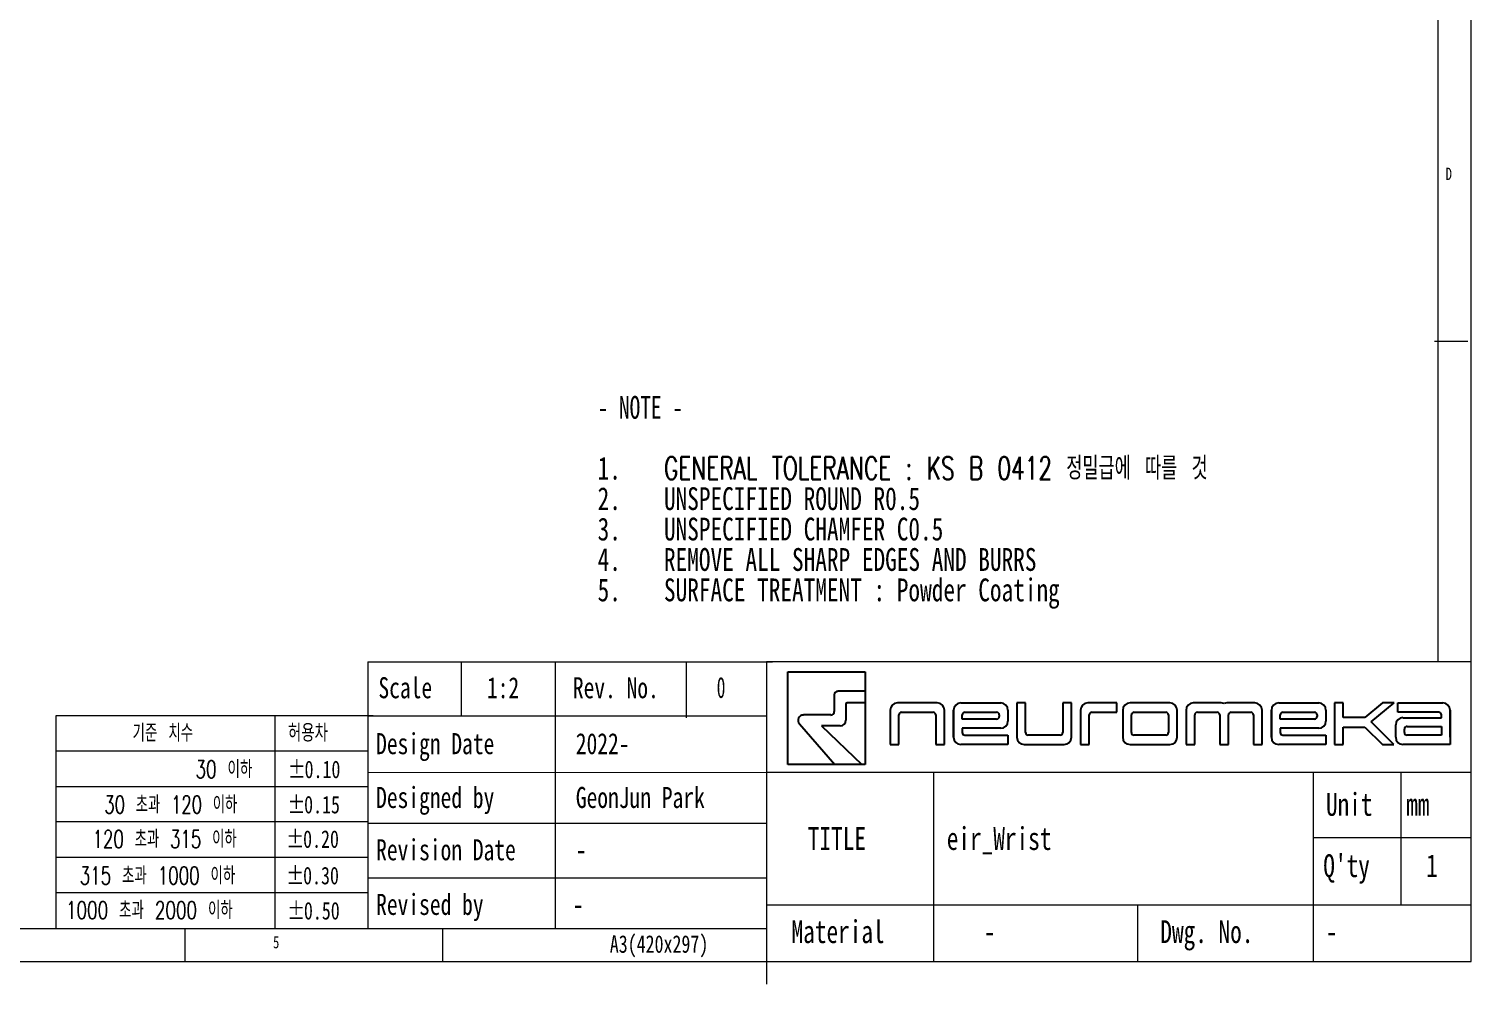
# Model space of a CAD drawing. Header units: millimetres. Extents: x 5 to 416, y 2 to 292.
# Drawn here: x 198.1 to 415.5, y 1.6 to 145.6 of the extents above; entities that cross this region are included whole.
import ezdxf

# ---------------------------------------------------------------- set-up
doc = ezdxf.new("R2010")
doc.units = ezdxf.units.MM
doc.layers.add('SLD-0', color=179, linetype='Continuous')
doc.layers.add('외형선', color=7, linetype='Continuous')
doc.styles.add('SLDTEXTSTYLE0', font='TXT', dxfattribs={"width": 0.75})
doc.styles.add('SLDTEXTSTYLE2', font='TXT', dxfattribs={"width": 0.7, "bigfont": 'bigfont'})
doc.styles.add('SLDTEXTSTYLE3', font='TXT', dxfattribs={"width": 0.6875, "bigfont": 'bigfont'})
doc.styles.add('SLDTEXTSTYLE4', font='TXT', dxfattribs={"width": 0.6875})
doc.styles.add('SLDTEXTSTYLE5', font='TXT', dxfattribs={"width": 0.698718, "bigfont": 'bigfont'})
doc.styles.add('SLDTEXTSTYLE6', font='TXT', dxfattribs={"width": 0.692308, "bigfont": 'bigfont'})
doc.styles.add('SLDTEXTSTYLE7', font='TXT', dxfattribs={"width": 0.696429, "bigfont": 'bigfont'})
doc.styles.add('SLDTEXTSTYLE8', font='TXT', dxfattribs={"width": 0.75, "bigfont": 'bigfont'})
doc.styles.add('SLDTEXTSTYLE9', font='TXT', dxfattribs={"width": 0.605})

# ---------------------------------------------------------------- blocks, each defined once
blk = doc.blocks.new('NEUROMEKA-LOGO_BL4')
at = {"layer": 'SLD-0', "color": 2, "linetype": 'Continuous'}
for p, q in [((-27.73, 3.88), (-21.25, 3.88)), ((-27.73, -3.88), (-27.73, 3.88)), ((-21.25, 3.88), (-21.25, -3.88)), ((-23.85, 1.97), (-23.85, 0.56)), ((-21.25, 2.26), (-23.56, 2.26)), ((-21.25, 1.3), (-22.76, 1.3)), ((-15.22, 1.29), (-18.56, 1.29)), ((-13.25, 1.29), (-13.13, 1.29)), ((-13.13, 1.29), (-9.91, 1.29)), ((-7.82, 1.29), (-8.55, 1.29)), ((-8.55, 1.29), (-8.55, -1.59)), ((-7.82, -1.19), (-7.82, 1.29)), ((-3.99, 1.29), (-4.72, 1.29)), ((-4.72, 1.29), (-4.72, -1.19)), ((-3.99, -1.59), (-3.99, 1.29)), ((-0.19, 1.29), (-2.62, 1.29)), ((-0.19, 0.51), (-0.19, 1.29)), ((4.26, 1.29), (0.92, 1.29)), ((8.55, 1.29), (6.22, 1.29)), ((8.55, 1.29), (6.22, 1.29)), ((11.37, 1.29), (9.04, 1.29)), ((13.37, 1.29), (13.5, 1.29)), ((13.5, 1.29), (16.72, 1.29)), ((18.78, 1.29), (18.05, 1.29)), ((18.05, 1.29), (18.05, -2.2)), ((18.78, 0.06), (18.78, 1.29)), ((22.06, 1.29), (20.59, 0.06)), ((21.12, -0.31), (23.04, 1.29)), ((23.04, 1.29), (22.06, 1.29)), ((23.35, 0.51), (23.35, 1.29)), ((23.35, 1.29), (27, 1.29)), ((27, 1.29), (27.12, 1.29)), ((-24.13, 0.28), (-26.43, 0.28)), ((-22.89, 1.17), (-22.89, -0.17)), ((-19.17, 0.68), (-19.17, -2.2)), ((-18.44, -2.2), (-18.44, 0.28)), ((-18.22, 0.51), (-15.57, 0.51)), ((-15.34, 0.28), (-15.34, -2.2)), ((-14.61, -2.2), (-14.61, 0.68)), ((-13.86, -1.59), (-13.86, 0.68)), ((-13.86, 0.68), (-13.86, -1.59)), ((-13.13, -0.06), (-13.13, 0.28)), ((-12.91, 0.51), (-10.25, 0.51)), ((-10.03, 0.28), (-10.03, 0.16)), ((-9.3, 0.68), (-9.3, -0.23)), ((-3.23, 0.68), (-3.23, -2.2)), ((-2.5, -2.2), (-2.5, 0.28)), ((-2.28, 0.51), (-0.19, 0.51)), ((0.31, 0.68), (0.31, -1.59)), ((1.04, -1.19), (1.04, 0.28)), ((1.26, 0.51), (3.91, 0.51)), ((4.14, 0.28), (4.14, -1.19)), ((4.87, -1.59), (4.87, 0.68)), ((5.61, 0.68), (5.61, -2.2)), ((6.34, -2.2), (6.34, 0.28)), ((6.56, 0.51), (8.21, 0.51)), ((8.43, 0.28), (8.43, -2.2)), ((8.43, 0.28), (8.43, -2.2)), ((9.16, -2.2), (9.16, 0.28)), ((9.38, 0.51), (11.03, 0.51)), ((11.25, 0.28), (11.25, -2.2)), ((11.98, -2.2), (11.98, 0.68)), ((12.77, -1.59), (12.77, 0.68)), ((12.77, 0.68), (12.77, -1.59)), ((13.5, -0.06), (13.5, 0.28)), ((13.72, 0.51), (16.37, 0.51)), ((16.59, 0.28), (16.59, 0.16)), ((17.32, 0.68), (17.32, -0.23)), ((20.59, 0.06), (18.78, 0.06)), ((24.12, 0.51), (23.35, 0.51)), ((23.78, 0.05), (27, 0.05)), ((26.78, 0.51), (24.12, 0.51)), ((27, 0.05), (27, 0.28)), ((27.73, -1.59), (27.73, 0.68)), ((27.73, 0.68), (27.73, -2.2)), ((-26.77, -0.46), (-23.79, -3.88)), ((-23.34, -0.63), (-24.91, -0.63)), ((-24.91, -0.63), (-21.53, -3.88)), ((-10.25, -0.06), (-13.13, -0.06)), ((-9.91, -0.84), (-13.13, -0.84)), ((-13.13, -0.84), (-13.13, -1.19)), ((16.37, -0.06), (13.5, -0.06)), ((16.72, -0.84), (13.5, -0.84)), ((13.5, -0.84), (13.5, -1.19)), ((18.78, -2.2), (18.78, -0.73)), ((18.78, -0.73), (20.59, -0.73)), ((20.59, -0.73), (22.06, -2.2)), ((23.01, -2.2), (21.12, -0.31)), ((23.17, -1.59), (23.17, -0.55)), ((23.9, -1.19), (23.9, -0.9)), ((24.12, -0.68), (27, -0.68)), ((27, -0.68), (27, -1.41)), ((-19.17, -2.2), (-18.44, -2.2)), ((-15.34, -2.2), (-14.61, -2.2)), ((-13.13, -2.2), (-13.25, -2.2)), ((-9.3, -2.2), (-13.13, -2.2)), ((-12.91, -1.41), (-10.25, -1.41)), ((-10.25, -1.41), (-9.3, -1.41)), ((-9.3, -1.41), (-9.3, -2.2)), ((-7.94, -2.2), (-4.6, -2.2)), ((-4.94, -1.41), (-7.6, -1.41)), ((-3.23, -2.2), (-2.5, -2.2)), ((0.92, -2.2), (4.26, -2.2)), ((3.91, -1.41), (1.26, -1.41)), ((5.61, -2.2), (6.34, -2.2)), ((8.43, -2.2), (9.16, -2.2)), ((8.43, -2.2), (9.16, -2.2)), ((11.25, -2.2), (11.98, -2.2)), ((13.5, -2.2), (13.37, -2.2)), ((17.32, -2.2), (13.5, -2.2)), ((13.72, -1.41), (16.37, -1.41)), ((16.37, -1.41), (17.32, -1.41)), ((17.32, -1.41), (17.32, -2.2)), ((18.05, -2.2), (18.78, -2.2)), ((22.06, -2.2), (23.01, -2.2)), ((27.73, -2.2), (23.78, -2.2)), ((27, -1.41), (24.12, -1.41)), ((-21.25, -3.88), (-27.73, -3.88))]:
    blk.add_line(p, q, dxfattribs=at)
for centre, radius, start, end in [((-23.56, 1.97), 0.285, 90, 180), ((-22.76, 1.17), 0.125, 90, 180), ((-18.56, 0.68), 0.608, 90, 180), ((-15.22, 0.68), 0.608, 0, 90), ((-13.25, 0.68), 0.608, 90, 180), ((-9.91, 0.68), 0.608, 0, 90), ((-2.62, 0.68), 0.608, 90, 180), ((0.92, 0.68), 0.608, 90, 180), ((4.26, 0.68), 0.608, 0, 90), ((6.22, 0.68), 0.608, 90, 180), ((8.55, 0.68), 0.608, 66.4099, 90), ((9.04, 0.68), 0.608, 90, 113.5901), ((11.37, 0.68), 0.608, 0, 90), ((13.37, 0.68), 0.608, 90, 180), ((16.72, 0.68), 0.608, 0, 90), ((27.12, 0.68), 0.608, 0, 90), ((-26.42, -0.18), 0.454, 91.6126, 219.3713), ((-24.13, 0.56), 0.286, 270, 0), ((-18.22, 0.28), 0.222, 90, 180), ((-15.57, 0.28), 0.222, 0, 90), ((-12.91, 0.28), 0.222, 90, 180), ((-10.25, 0.28), 0.222, 0, 90), ((-10.25, 0.16), 0.222, 270, 0), ((-2.28, 0.28), 0.222, 90, 180), ((1.26, 0.28), 0.222, 90, 180), ((3.91, 0.28), 0.222, 0, 90), ((6.56, 0.28), 0.222, 90, 180), ((8.21, 0.28), 0.222, 0, 90), ((9.38, 0.28), 0.222, 90, 180), ((11.03, 0.28), 0.222, 0, 90), ((13.72, 0.28), 0.222, 90, 180), ((16.37, 0.28), 0.222, 0, 90), ((16.37, 0.16), 0.222, 270, 0), ((23.78, -0.55), 0.608, 90, 180), ((26.78, 0.28), 0.222, 0, 90), ((-23.34, -0.17), 0.458, 270, 0), ((-12.91, -1.19), 0.222, 180, 270), ((-9.91, -0.23), 0.608, 270, 0), ((-7.6, -1.19), 0.222, 180, 270), ((-4.94, -1.19), 0.222, 270, 0), ((1.26, -1.19), 0.222, 180, 270), ((3.91, -1.19), 0.222, 270, 0), ((13.72, -1.19), 0.222, 180, 270), ((16.72, -0.23), 0.608, 270, 0), ((24.12, -0.9), 0.222, 90, 180), ((24.12, -1.19), 0.222, 180, 270), ((-13.25, -1.59), 0.608, 180, 270), ((-7.94, -1.59), 0.608, 180, 270), ((-4.6, -1.59), 0.608, 270, 0), ((0.92, -1.59), 0.608, 180, 270), ((4.26, -1.59), 0.608, 270, 0), ((13.37, -1.59), 0.608, 180, 270), ((23.78, -1.59), 0.608, 180, 270)]:
    blk.add_arc(centre, radius, start, end, dxfattribs=at)

msp = doc.modelspace()

# ---------------------------------------------------------------- linework, layer by layer
at = {"color": 7, "linetype": 'Continuous', "lineweight": 18}
for p, q in [((415.50564, 77.25), (415.50564, 292)), ((410.50564, 287), (410.50564, 50.17378)), ((410, 98.5), (415, 98.5)), ((415.50564, 5), (415.50564, 77.25)), ((249.19094, 50.17378), (249.19094, 10)), ((249.19094, 50.17378), (310.18891, 50.17378)), ((263.28447, 42.02292), (263.28447, 50.17378)), ((277.4976, 10), (277.4976, 50.17378)), ((297.223, 41.72908), (297.223, 50.17378)), ((309.30739, 50.17378), (309.30739, 1.5998)), ((415.50564, 50.17378), (309.30739, 50.17378)), ((202.19094, 10), (202.19094, 42.1)), ((202.19094, 42.1), (235.19094, 42.1)), ((235.19094, 42.1), (235.19094, 20.7)), ((235.19094, 42.1), (249.99186, 42.1)), ((249.19094, 42.02292), (309.30739, 42.02292)), ((202.19094, 36.75), (234.39002, 36.75)), ((234.39002, 36.75), (249.19094, 36.75)), ((249.19094, 33.55345), (309.30739, 33.5)), ((415.50564, 33.5), (309.30739, 33.5)), ((334.44931, 33.5), (334.44931, 5)), ((391.66885, 33.5), (391.66885, 5)), ((404.89003, 33.5), (404.89003, 13.5)), ((202.19094, 31.4), (249.19094, 31.4)), ((249.19094, 26.05), (202.19094, 26.05)), ((235.19094, 26.05), (235.19094, 20.7)), ((249.19094, 25.88679), (309.30739, 25.88679)), ((249.19094, 25.88679), (309.30739, 25.88679)), ((391.66885, 23.701), (415.50564, 23.701)), ((249.19094, 20.7), (202.19094, 20.7)), ((235.19094, 20.7), (235.19094, 15.35)), ((249.19094, 17.6315), (309.30739, 17.6315)), ((249.19094, 15.35), (202.19094, 15.35)), ((235.19094, 15.35), (235.19094, 10)), ((415.50564, 13.5), (309.30739, 13.5)), ((365.22648, 13.5), (365.22648, 5)), ((10.50564, 10), (309.30739, 10)), ((221.63358, 5), (221.63358, 10)), ((260.50564, 5), (260.50564, 10)), ((5.50564, 5), (228.30564, 5)), ((228.30564, 5), (415.50564, 5))]:
    msp.add_line(p, q, dxfattribs=at)

# ---------------------------------------------------------------- block references
at = {"layer": '외형선', "xscale": 1.8, "yscale": 1.8, "zscale": 1.8}
msp.add_blockref('NEUROMEKA-LOGO_BL4', (362.42485, 41.67442), dxfattribs=at)

# ---------------------------------------------------------------- texts
at = {"color": 7, "linetype": 'Continuous', "lineweight": 0, "attachment_point": 1}
for s, insert, char_height, style in [('D', (411.66667, 124.66802), 1.85208, 'SLDTEXTSTYLE0'), ('- NOTE -', (283.825, 90.26285), 3.439583, 'SLDTEXTSTYLE4'), ('1.', (283.825, 81.09063), 3.439583, 'SLDTEXTSTYLE0'), ('GENERAL TOLERANCE : KS B 0412 정밀급에 따를 것', (293.825, 81.09063), 3.4395833, 'SLDTEXTSTYLE5'), ('2.', (283.825, 76.50452), 3.439583, 'SLDTEXTSTYLE0'), ('UNSPECIFIED ROUND R0.5', (293.825, 76.50452), 3.4395833, 'SLDTEXTSTYLE0'), ('3.', (283.825, 71.91841), 3.439583, 'SLDTEXTSTYLE0'), ('UNSPECIFIED CHAMFER C0.5', (293.825, 71.91841), 3.4395833, 'SLDTEXTSTYLE0'), ('4.', (283.825, 67.3323), 3.439583, 'SLDTEXTSTYLE0'), ('REMOVE ALL SHARP EDGES AND BURRS', (293.825, 67.3323), 3.4395833, 'SLDTEXTSTYLE0'), ('5.', (283.825, 62.74619), 3.439583, 'SLDTEXTSTYLE0'), ('SURFACE TREATMENT : Powder Coating', (293.825, 62.74619), 3.4395833, 'SLDTEXTSTYLE0'), ('Scale', (250.78627, 47.87006), 3.175, 'SLDTEXTSTYLE0'), ('1:2', (267.14366, 47.87006), 3.175, 'SLDTEXTSTYLE0'), ('Rev. No.', (280.09301, 47.87006), 3.175, 'SLDTEXTSTYLE0'), ('0', (301.77752, 47.90533), 3.175, 'SLDTEXTSTYLE9'), ('기준 치수', (213.70869, 40.79452), 2.645833, 'SLDTEXTSTYLE2'), ('허용차', (237.14799, 40.79452), 2.645833, 'SLDTEXTSTYLE8'), ('Design Date', (250.43208, 39.4402), 3.175, 'SLDTEXTSTYLE0'), ('2022-', (280.53885, 39.4402), 3.175, 'SLDTEXTSTYLE0'), ('30 이하', (223.20591, 35.2992), 2.645833, 'SLDTEXTSTYLE2'), ('%%p', (237.12662, 35.2992), 2.645833, 'SLDTEXTSTYLE0'), ('0.10', (239.64899, 35.2992), 2.645833, 'SLDTEXTSTYLE0'), ('Designed by', (250.43208, 31.32863), 3.175, 'SLDTEXTSTYLE0'), ('GeonJun Park', (280.53885, 31.32863), 3.175, 'SLDTEXTSTYLE0'), ('Unit', (393.61829, 30.41643), 3.439583, 'SLDTEXTSTYLE0'), ('30 초과 120 이하', (209.47146, 29.98675), 2.6458333, 'SLDTEXTSTYLE3'), ('%%p', (237.06006, 29.98675), 2.645833, 'SLDTEXTSTYLE0'), ('0.15', (239.58242, 29.98675), 2.645833, 'SLDTEXTSTYLE0'), ('mm', (405.70962, 30.41643), 3.439583, 'SLDTEXTSTYLE0'), ('120 초과 315 이하', (207.6892, 24.79277), 2.6458333, 'SLDTEXTSTYLE6'), ('%%p', (236.90626, 24.79277), 2.645833, 'SLDTEXTSTYLE0'), ('0.20', (239.42862, 24.79277), 2.645833, 'SLDTEXTSTYLE0'), ('TITLE', (315.51322, 25.2685), 3.439583, 'SLDTEXTSTYLE0'), ('eir_Wrist', (336.45034, 25.2685), 3.439583, 'SLDTEXTSTYLE0'), ('Revision Date', (250.43208, 23.44299), 3.175, 'SLDTEXTSTYLE0'), ('-', (280.53885, 23.44299), 3.175, 'SLDTEXTSTYLE0'), ("Q'ty", (393.21581, 21.18058), 3.439583, 'SLDTEXTSTYLE0'), ('1', (408.72205, 21.18058), 3.43958, 'SLDTEXTSTYLE0'), ('315 초과 1000 이하', (205.75995, 19.28954), 2.6458333, 'SLDTEXTSTYLE7'), ('%%p', (236.90626, 19.28954), 2.645833, 'SLDTEXTSTYLE0'), ('0.30', (239.42862, 19.28954), 2.645833, 'SLDTEXTSTYLE0'), ('Revised by', (250.43208, 15.21038), 3.175, 'SLDTEXTSTYLE0'), ('1000 초과 2000 이하', (203.68431, 14.08282), 2.6458333, 'SLDTEXTSTYLE2'), ('%%p', (237.02679, 13.99126), 2.645833, 'SLDTEXTSTYLE0'), ('0.50', (239.54915, 13.99126), 2.645833, 'SLDTEXTSTYLE0'), ('-', (280.09301, 15.21038), 3.175, 'SLDTEXTSTYLE0'), ('Material', (313.05715, 11.23427), 3.439583, 'SLDTEXTSTYLE0'), ('Dwg. No.', (368.64994, 11.23427), 3.439583, 'SLDTEXTSTYLE0'), ('5', (234.89569, 8.85506), 1.85208, 'SLDTEXTSTYLE0'), ('A3(420x297)', (285.66093, 8.97465), 2.6458333, 'SLDTEXTSTYLE0'), ('-', (342.04906, 11.23427), 3.43958, 'SLDTEXTSTYLE0'), ('-', (393.61829, 11.23427), 3.43958, 'SLDTEXTSTYLE0')]:
    msp.add_mtext(s, dxfattribs=dict(at, insert=insert, char_height=char_height, style=style))

doc.saveas('drawing.dxf')
